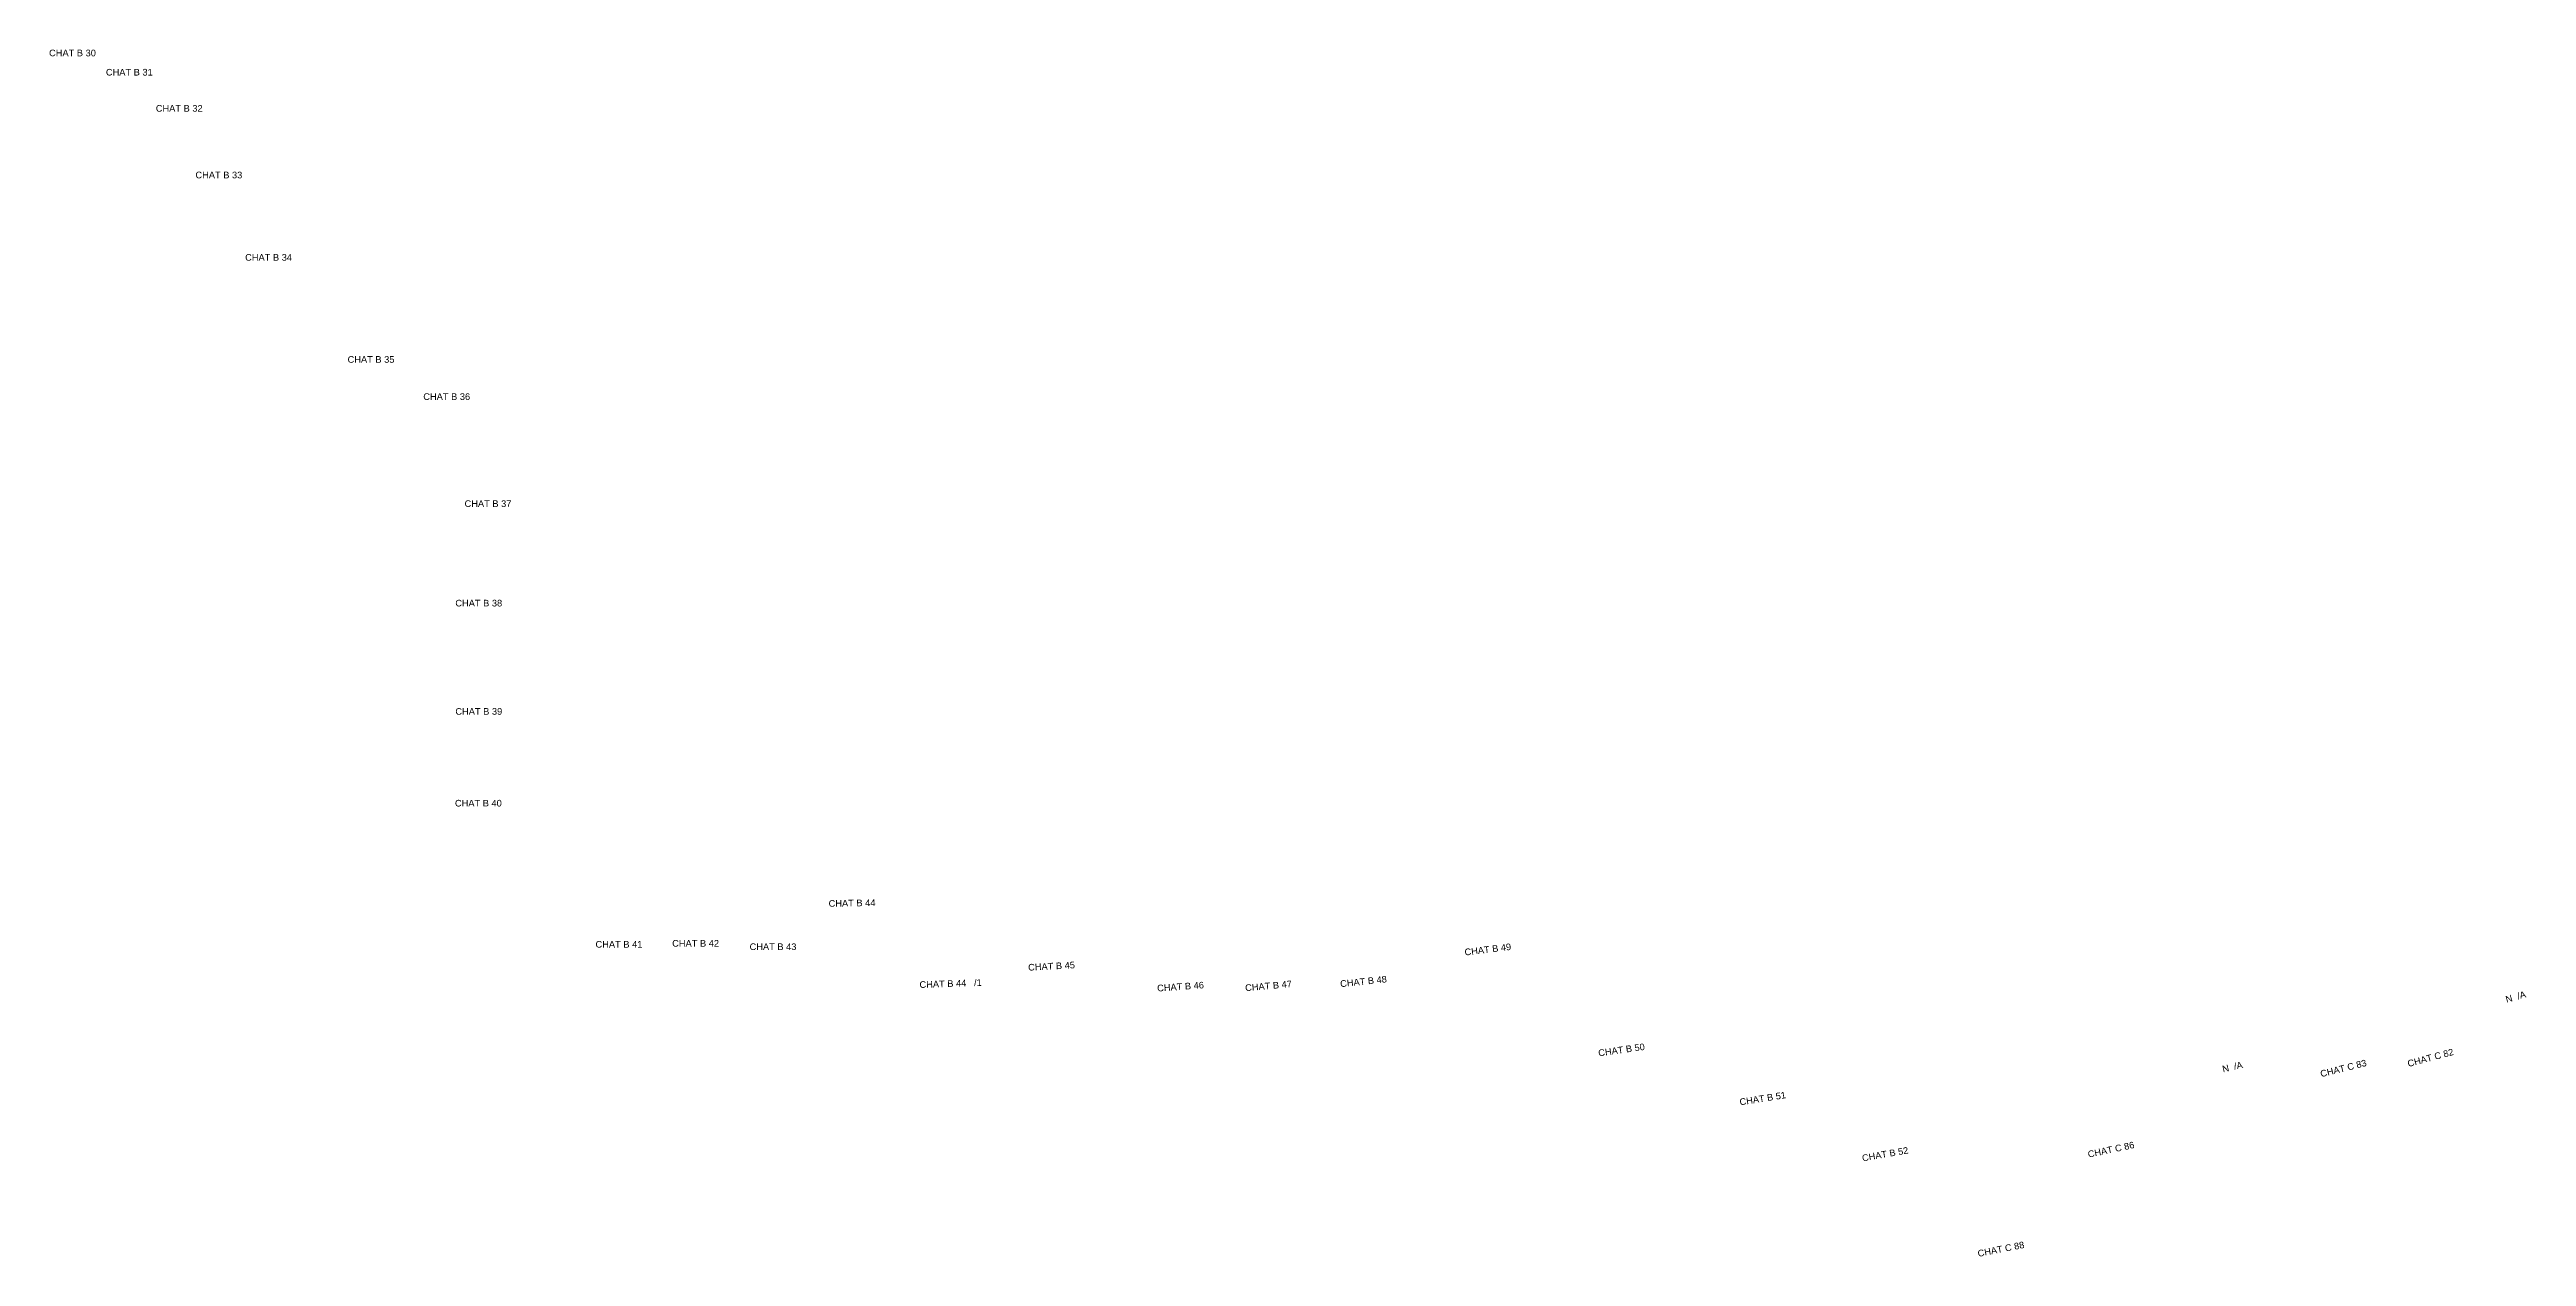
# Model space of a CAD drawing. Header units: inches. Extents: x -2907330 to 774627, y -12404360 to 10502691.
# Drawn here: x -2906279 to -2905532, y -12401529 to -12401165 of the extents above; entities that cross this region are included whole.
import ezdxf

# ---------------------------------------------------------------- set-up
doc = ezdxf.new("R2010")
doc.units = ezdxf.units.IN
doc.header["$MEASUREMENT"] = 0
doc.layers.add('LIGHTNING ARRESTOR', color=2, linetype='Continuous', lineweight=0)
doc.styles.add('style1', font='arial.ttf', dxfattribs={"height": 2})

msp = doc.modelspace()

# ---------------------------------------------------------------- texts
at = {"layer": 'LIGHTNING ARRESTOR', "style": 'style1'}
for s, p in [('CHAT B 30', (-2906279.53, -12401167.31)), ('CHAT B 31', (-2906262.39, -12401173.12)), ('CHAT B 32', (-2906247.34, -12401184.02)), ('CHAT B 33', (-2906235.38, -12401204.12)), ('CHAT B 34', (-2906220.39, -12401228.97)), ('CHAT B 35', (-2906189.49, -12401259.74)), ('CHAT B 36', (-2906166.66, -12401270.95)), ('CHAT B 37', (-2906154.21, -12401303.23)), ('CHAT B 38', (-2906156.99, -12401333.23)), ('CHAT B 39', (-2906156.98, -12401365.89)), ('CHAT B 40', (-2906157.11, -12401393.56)), ('CHAT B 41', (-2906114.71, -12401436.13)), ('CHAT B 42', (-2906091.59, -12401435.83)), ('CHAT B 43', (-2906068.24, -12401436.85))]:
    msp.add_text(s, height=2, dxfattribs=at).set_placement(p)
for s, rotation, p in [('CHAT B 44', 1, (-2906044.39, -12401423.81)), ('CHAT B 49', 7, (-2905852.47, -12401438.51)), ('CHAT B 44   /1', 2, (-2906016.96, -12401448.29)), ('CHAT B 45', 3, (-2905984.18, -12401443.08)), ('CHAT B 48', 6, (-2905890.01, -12401448.05)), ('CHAT B 46', 4, (-2905945.25, -12401449.36)), ('CHAT B 47', 5, (-2905918.69, -12401449.26)), ('N  /A', 16, (-2905538.28, -12401452.76)), ('CHAT B 50', 8, (-2905812.12, -12401468.91)), ('CHAT C 82', 15, (-2905567.89, -12401472.13)), ('N  /A', 13, (-2905623.8, -12401473.77)), ('CHAT C 83', 14, (-2905594.22, -12401475.21)), ('CHAT B 51', 9, (-2905769.49, -12401483.7)), ('CHAT B 52', 10, (-2905732.53, -12401500.61)), ('CHAT C 86', 12, (-2905664.39, -12401499.48)), ('CHAT C 88', 11, (-2905697.63, -12401529.38))]:
    msp.add_text(s, height=2, rotation=rotation, dxfattribs=at).set_placement(p)

doc.saveas('drawing.dxf')
